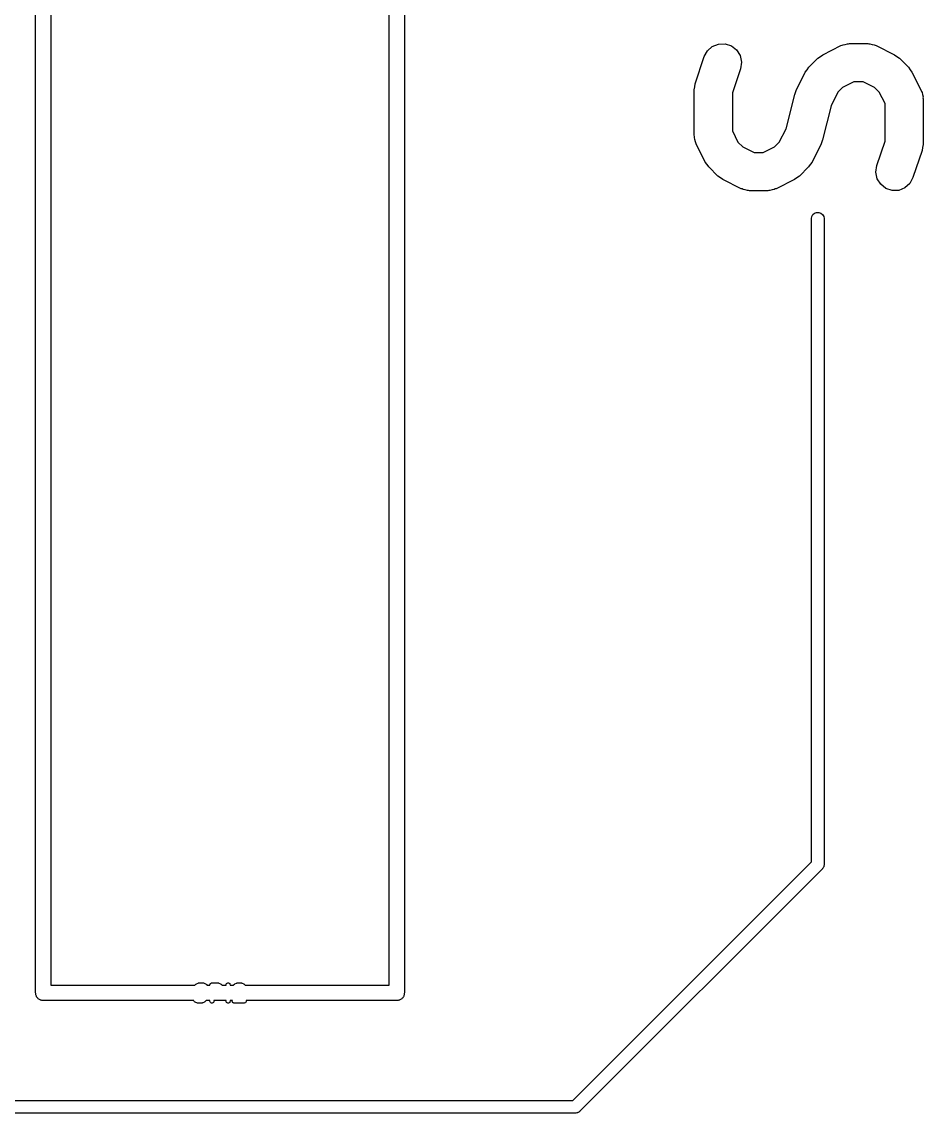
# Model space of a CAD drawing. Extents: x 93.8 to 153.2, y -121.7 to -73.6.
# Drawn here: x 146.14 to 153.23, y -117.53 to -108.94 of the extents above; entities that cross this region are included whole.
import ezdxf

# ---------------------------------------------------------------- set-up
doc = ezdxf.new("R2010")
doc.units = 0
doc.header["$MEASUREMENT"] = 0
doc.layers.add('BLACK', color=7, linetype='CONTINUOUS')

msp = doc.modelspace()

# ---------------------------------------------------------------- linework, layer by layer
at = {"layer": 'Black'}
for p, q in [((146.251, -116.579), (146.251, -103.759)), ((149.151, -103.759), (149.151, -116.579)), ((146.371, -103.819), (146.371, -116.519)), ((149.031, -116.519), (149.031, -103.819)), ((151.533, -109.17), (151.571, -109.136)), ((151.571, -109.136), (151.62, -109.117)), ((151.62, -109.117), (151.672, -109.115)), ((151.672, -109.115), (151.721, -109.132)), ((151.721, -109.132), (151.762, -109.164)), ((151.762, -109.164), (151.79, -109.208)), ((152.44, -109.201), (152.583, -109.129)), ((152.583, -109.129), (152.591, -109.127)), ((152.591, -109.127), (152.599, -109.123)), ((152.599, -109.123), (152.616, -109.12)), ((152.616, -109.12), (152.633, -109.115)), ((152.633, -109.115), (152.641, -109.115)), ((152.641, -109.115), (152.65, -109.114)), ((152.65, -109.114), (152.793, -109.114)), ((152.793, -109.114), (152.801, -109.115)), ((152.801, -109.115), (152.81, -109.115)), ((152.81, -109.115), (152.827, -109.12)), ((152.827, -109.12), (152.844, -109.123)), ((152.844, -109.123), (152.852, -109.127)), ((152.852, -109.127), (152.86, -109.129)), ((152.86, -109.129), (153.003, -109.201)), ((151.436, -109.43), (151.508, -109.216)), ((151.508, -109.216), (151.533, -109.17)), ((151.79, -109.208), (151.8, -109.259)), ((152.33, -109.3), (152.401, -109.229)), ((152.401, -109.229), (152.421, -109.215)), ((152.421, -109.215), (152.44, -109.201)), ((153.003, -109.201), (153.022, -109.215)), ((153.022, -109.215), (153.042, -109.229)), ((153.042, -109.229), (153.113, -109.3)), ((151.792, -109.311), (151.729, -109.502)), ((151.8, -109.259), (151.792, -109.311)), ((152.23, -109.482), (152.302, -109.339)), ((152.302, -109.339), (152.316, -109.32)), ((152.316, -109.32), (152.33, -109.3)), ((153.113, -109.3), (153.127, -109.32)), ((153.127, -109.32), (153.141, -109.339)), ((153.141, -109.339), (153.213, -109.482)), ((152.685, -109.414), (152.596, -109.458)), ((152.757, -109.414), (152.685, -109.414)), ((152.847, -109.458), (152.757, -109.414)), ((151.429, -109.478), (151.433, -109.454)), ((151.429, -109.835), (151.429, -109.478)), ((151.433, -109.454), (151.436, -109.43)), ((151.729, -109.502), (151.729, -109.8)), ((152.219, -109.513), (152.225, -109.498)), ((152.225, -109.498), (152.23, -109.482)), ((152.559, -109.495), (152.506, -109.602)), ((152.596, -109.458), (152.559, -109.495)), ((152.884, -109.495), (152.847, -109.458)), ((152.929, -109.585), (152.884, -109.495)), ((153.213, -109.482), (153.215, -109.49)), ((153.215, -109.49), (153.22, -109.498)), ((153.22, -109.498), (153.223, -109.515)), ((152.151, -109.783), (152.219, -109.513)), ((152.929, -109.882), (152.929, -109.585)), ((153.223, -109.515), (153.228, -109.532)), ((153.228, -109.532), (153.227, -109.541)), ((153.227, -109.541), (153.229, -109.549)), ((153.229, -109.549), (153.229, -109.906)), ((152.506, -109.602), (152.438, -109.871)), ((151.43, -109.844), (151.429, -109.835)), ((151.43, -109.852), (151.43, -109.844)), ((151.435, -109.869), (151.43, -109.852)), ((151.729, -109.8), (151.773, -109.889)), ((152.098, -109.889), (152.151, -109.783)), ((151.438, -109.886), (151.435, -109.869)), ((151.442, -109.894), (151.438, -109.886)), ((151.444, -109.902), (151.442, -109.894)), ((151.516, -110.045), (151.444, -109.902)), ((151.773, -109.889), (151.81, -109.926)), ((151.81, -109.926), (151.9, -109.971)), ((151.972, -109.971), (152.061, -109.926)), ((152.061, -109.926), (152.098, -109.889)), ((152.427, -109.902), (152.356, -110.045)), ((152.432, -109.886), (152.427, -109.902)), ((152.438, -109.871), (152.432, -109.886)), ((152.865, -110.073), (152.929, -109.882)), ((153.224, -109.93), (153.221, -109.954)), ((153.229, -109.906), (153.224, -109.93)), ((151.9, -109.971), (151.972, -109.971)), ((153.221, -109.954), (153.149, -110.168)), ((151.53, -110.064), (151.516, -110.045)), ((151.544, -110.084), (151.53, -110.064)), ((151.615, -110.155), (151.544, -110.084)), ((152.327, -110.084), (152.256, -110.155)), ((152.341, -110.064), (152.327, -110.084)), ((152.356, -110.045), (152.341, -110.064)), ((152.857, -110.125), (152.865, -110.073)), ((151.635, -110.169), (151.615, -110.155)), ((151.654, -110.183), (151.635, -110.169)), ((151.797, -110.255), (151.654, -110.183)), ((152.217, -110.183), (152.074, -110.255)), ((152.236, -110.169), (152.217, -110.183)), ((152.256, -110.155), (152.236, -110.169)), ((152.868, -110.176), (152.857, -110.125)), ((152.895, -110.22), (152.868, -110.176)), ((153.149, -110.168), (153.125, -110.214)), ((151.805, -110.257), (151.797, -110.255)), ((151.813, -110.262), (151.805, -110.257)), ((151.83, -110.265), (151.813, -110.262)), ((151.847, -110.27), (151.83, -110.265)), ((151.856, -110.269), (151.847, -110.27)), ((151.864, -110.271), (151.856, -110.269)), ((152.007, -110.271), (151.864, -110.271)), ((152.016, -110.269), (152.007, -110.271)), ((152.024, -110.27), (152.016, -110.269)), ((152.041, -110.265), (152.024, -110.27)), ((152.058, -110.262), (152.041, -110.265)), ((152.066, -110.257), (152.058, -110.262)), ((152.074, -110.255), (152.066, -110.257)), ((152.936, -110.253), (152.895, -110.22)), ((152.985, -110.269), (152.936, -110.253)), ((153.037, -110.268), (152.985, -110.269)), ((153.086, -110.249), (153.037, -110.268)), ((153.125, -110.214), (153.086, -110.249)), ((152.362, -110.458), (152.375, -110.447)), ((152.375, -110.447), (152.391, -110.441)), ((152.391, -110.441), (152.409, -110.441)), ((152.409, -110.441), (152.425, -110.447)), ((152.425, -110.447), (152.438, -110.458)), ((152.35, -110.49), (152.353, -110.473)), ((152.35, -115.549), (152.35, -110.49)), ((152.353, -110.473), (152.362, -110.458)), ((152.438, -110.458), (152.447, -110.473)), ((152.447, -110.473), (152.45, -110.49)), ((152.45, -110.49), (152.45, -115.57)), ((150.474, -117.425), (152.35, -115.549)), ((152.435, -115.605), (150.53, -117.51)), ((152.437, -115.604), (152.435, -115.605)), ((152.438, -115.602), (152.437, -115.604)), ((152.442, -115.596), (152.438, -115.602)), ((152.445, -115.591), (152.442, -115.596)), ((152.446, -115.589), (152.445, -115.591)), ((152.447, -115.587), (152.446, -115.589)), ((152.448, -115.581), (152.447, -115.587)), ((152.45, -115.574), (152.448, -115.581)), ((152.45, -115.57), (152.45, -115.572)), ((152.45, -115.572), (152.45, -115.574)), ((146.371, -116.519), (147.504, -116.519)), ((147.504, -116.519), (147.505, -116.517)), ((147.505, -116.517), (147.511, -116.511)), ((147.511, -116.511), (147.513, -116.51)), ((147.513, -116.51), (147.515, -116.508)), ((147.515, -116.508), (147.528, -116.502)), ((147.528, -116.502), (147.528, -116.502)), ((147.528, -116.502), (147.529, -116.502)), ((147.529, -116.502), (147.531, -116.501)), ((147.531, -116.501), (147.533, -116.501)), ((147.533, -116.501), (147.534, -116.501)), ((147.534, -116.501), (147.535, -116.501)), ((147.535, -116.501), (147.565, -116.501)), ((147.565, -116.501), (147.567, -116.501)), ((147.567, -116.501), (147.57, -116.501)), ((147.57, -116.501), (147.588, -116.507)), ((147.588, -116.507), (147.593, -116.51)), ((147.593, -116.51), (147.597, -116.514)), ((147.597, -116.514), (147.598, -116.519)), ((147.598, -116.519), (147.622, -116.519)), ((147.622, -116.512), (147.623, -116.511)), ((147.622, -116.514), (147.622, -116.512)), ((147.622, -116.515), (147.622, -116.514)), ((147.622, -116.516), (147.622, -116.515)), ((147.622, -116.519), (147.622, -116.516)), ((147.623, -116.51), (147.624, -116.509)), ((147.623, -116.511), (147.623, -116.51)), ((147.624, -116.509), (147.625, -116.507)), ((147.625, -116.506), (147.626, -116.505)), ((147.625, -116.507), (147.625, -116.506)), ((147.626, -116.505), (147.627, -116.504)), ((147.627, -116.504), (147.629, -116.504)), ((147.629, -116.504), (147.63, -116.503)), ((147.63, -116.503), (147.631, -116.502)), ((147.631, -116.502), (147.632, -116.502)), ((147.632, -116.502), (147.633, -116.501)), ((147.633, -116.501), (147.635, -116.501)), ((147.635, -116.501), (147.636, -116.501)), ((147.636, -116.501), (147.637, -116.501)), ((147.637, -116.501), (147.686, -116.501)), ((147.686, -116.501), (147.687, -116.501)), ((147.687, -116.501), (147.688, -116.501)), ((147.688, -116.501), (147.689, -116.501)), ((147.689, -116.501), (147.691, -116.502)), ((147.691, -116.502), (147.692, -116.502)), ((147.692, -116.502), (147.693, -116.502)), ((147.693, -116.502), (147.705, -116.508)), ((147.705, -116.508), (147.707, -116.51)), ((147.707, -116.51), (147.709, -116.511)), ((147.709, -116.511), (147.715, -116.517)), ((147.715, -116.517), (147.716, -116.519)), ((147.716, -116.519), (147.749, -116.519)), ((147.749, -116.516), (147.75, -116.511)), ((147.749, -116.519), (147.749, -116.516)), ((147.75, -116.511), (147.752, -116.506)), ((147.752, -116.506), (147.757, -116.503)), ((147.757, -116.503), (147.762, -116.501)), ((147.762, -116.501), (147.767, -116.501)), ((147.767, -116.501), (147.772, -116.503)), ((147.772, -116.503), (147.777, -116.506)), ((147.777, -116.506), (147.779, -116.511)), ((147.779, -116.511), (147.78, -116.516)), ((147.78, -116.516), (147.78, -116.519)), ((147.78, -116.519), (147.807, -116.519)), ((147.807, -116.519), (147.808, -116.517)), ((147.808, -116.517), (147.814, -116.511)), ((147.814, -116.511), (147.816, -116.51)), ((147.816, -116.51), (147.818, -116.508)), ((147.818, -116.508), (147.83, -116.502)), ((147.83, -116.502), (147.831, -116.502)), ((147.831, -116.502), (147.832, -116.502)), ((147.832, -116.502), (147.833, -116.501)), ((147.833, -116.501), (147.835, -116.501)), ((147.835, -116.501), (147.836, -116.501)), ((147.836, -116.501), (147.837, -116.501)), ((147.837, -116.501), (147.867, -116.501)), ((147.867, -116.501), (147.868, -116.501)), ((147.868, -116.501), (147.869, -116.501)), ((147.869, -116.501), (147.871, -116.501)), ((147.871, -116.501), (147.873, -116.502)), ((147.873, -116.502), (147.874, -116.502)), ((147.874, -116.502), (147.874, -116.502)), ((147.874, -116.502), (147.887, -116.508)), ((147.887, -116.508), (147.889, -116.51)), ((147.889, -116.51), (147.891, -116.511)), ((147.891, -116.511), (147.897, -116.517)), ((147.897, -116.517), (147.898, -116.519)), ((147.898, -116.519), (149.031, -116.519)), ((146.252, -116.584), (146.251, -116.579)), ((146.252, -116.589), (146.252, -116.584)), ((146.254, -116.594), (146.252, -116.589)), ((146.255, -116.6), (146.254, -116.594)), ((146.257, -116.604), (146.255, -116.6)), ((146.259, -116.609), (146.257, -116.604)), ((146.262, -116.613), (146.259, -116.609)), ((146.265, -116.618), (146.262, -116.613)), ((146.269, -116.621), (146.265, -116.618)), ((146.272, -116.625), (146.269, -116.621)), ((146.277, -116.628), (146.272, -116.625)), ((146.281, -116.631), (146.277, -116.628)), ((146.286, -116.633), (146.281, -116.631)), ((146.29, -116.635), (146.286, -116.633)), ((146.296, -116.636), (146.29, -116.635)), ((146.301, -116.638), (146.296, -116.636)), ((149.106, -116.636), (149.101, -116.638)), ((149.112, -116.635), (149.106, -116.636)), ((149.116, -116.633), (149.112, -116.635)), ((149.121, -116.631), (149.116, -116.633)), ((149.125, -116.628), (149.121, -116.631)), ((149.13, -116.625), (149.125, -116.628)), ((149.133, -116.621), (149.13, -116.625)), ((149.137, -116.618), (149.133, -116.621)), ((149.14, -116.613), (149.137, -116.618)), ((149.143, -116.609), (149.14, -116.613)), ((149.145, -116.604), (149.143, -116.609)), ((149.147, -116.6), (149.145, -116.604)), ((149.148, -116.594), (149.147, -116.6)), ((149.15, -116.589), (149.148, -116.594)), ((149.151, -116.579), (149.15, -116.584)), ((149.15, -116.584), (149.15, -116.589)), ((146.306, -116.638), (146.301, -116.638)), ((146.311, -116.639), (146.306, -116.638)), ((147.495, -116.639), (146.311, -116.639)), ((147.495, -116.641), (147.495, -116.639)), ((147.497, -116.646), (147.495, -116.641)), ((147.501, -116.65), (147.497, -116.646)), ((147.505, -116.652), (147.501, -116.65)), ((147.524, -116.659), (147.505, -116.652)), ((147.526, -116.659), (147.524, -116.659)), ((147.529, -116.659), (147.526, -116.659)), ((147.559, -116.659), (147.529, -116.659)), ((147.56, -116.659), (147.559, -116.659)), ((147.561, -116.659), (147.56, -116.659)), ((147.562, -116.659), (147.561, -116.659)), ((147.564, -116.658), (147.562, -116.659)), ((147.565, -116.658), (147.564, -116.658)), ((147.566, -116.658), (147.565, -116.658)), ((147.578, -116.652), (147.566, -116.658)), ((147.58, -116.65), (147.578, -116.652)), ((147.582, -116.649), (147.58, -116.65)), ((147.588, -116.643), (147.582, -116.649)), ((147.59, -116.641), (147.588, -116.643)), ((147.591, -116.639), (147.59, -116.641)), ((147.622, -116.639), (147.591, -116.639)), ((147.622, -116.643), (147.622, -116.639)), ((147.623, -116.649), (147.622, -116.643)), ((147.625, -116.654), (147.623, -116.649)), ((147.63, -116.657), (147.625, -116.654)), ((147.635, -116.659), (147.63, -116.657)), ((147.64, -116.659), (147.635, -116.659)), ((147.645, -116.657), (147.64, -116.659)), ((147.65, -116.654), (147.645, -116.657)), ((147.652, -116.649), (147.65, -116.654)), ((147.653, -116.643), (147.652, -116.649)), ((147.749, -116.639), (147.653, -116.639)), ((147.653, -116.639), (147.653, -116.643)), ((147.749, -116.643), (147.749, -116.639)), ((147.75, -116.649), (147.749, -116.643)), ((147.752, -116.654), (147.75, -116.649)), ((147.757, -116.657), (147.752, -116.654)), ((147.762, -116.659), (147.757, -116.657)), ((147.767, -116.659), (147.762, -116.659)), ((147.772, -116.657), (147.767, -116.659)), ((147.777, -116.654), (147.772, -116.657)), ((147.779, -116.649), (147.777, -116.654)), ((147.78, -116.643), (147.779, -116.649)), ((147.798, -116.639), (147.78, -116.639)), ((147.78, -116.639), (147.78, -116.643)), ((147.797, -116.641), (147.798, -116.639)), ((147.797, -116.642), (147.797, -116.641)), ((147.797, -116.641), (147.797, -116.641)), ((147.797, -116.644), (147.797, -116.642)), ((147.797, -116.646), (147.797, -116.644)), ((147.797, -116.647), (147.797, -116.646)), ((147.798, -116.648), (147.797, -116.647)), ((147.798, -116.649), (147.798, -116.648)), ((147.799, -116.651), (147.798, -116.649)), ((147.8, -116.652), (147.799, -116.651)), ((147.8, -116.653), (147.8, -116.652)), ((147.801, -116.654), (147.8, -116.653)), ((147.803, -116.656), (147.801, -116.654)), ((147.804, -116.656), (147.803, -116.656)), ((147.803, -116.656), (147.803, -116.656)), ((147.806, -116.657), (147.804, -116.656)), ((147.807, -116.658), (147.806, -116.657)), ((147.808, -116.658), (147.807, -116.658)), ((147.809, -116.659), (147.808, -116.658)), ((147.811, -116.659), (147.809, -116.659)), ((147.813, -116.659), (147.811, -116.659)), ((147.891, -116.659), (147.813, -116.659)), ((147.897, -116.658), (147.891, -116.659)), ((147.902, -116.656), (147.897, -116.658)), ((147.905, -116.651), (147.902, -116.656)), ((147.907, -116.646), (147.905, -116.651)), ((149.091, -116.639), (147.907, -116.639)), ((147.907, -116.639), (147.907, -116.641)), ((147.907, -116.641), (147.907, -116.646)), ((149.096, -116.638), (149.091, -116.639)), ((149.101, -116.638), (149.096, -116.638)), ((137.845, -117.425), (150.474, -117.425)), ((150.495, -117.525), (137.795, -117.525)), ((150.497, -117.525), (150.495, -117.525)), ((150.499, -117.525), (150.497, -117.525)), ((150.506, -117.523), (150.499, -117.525)), ((150.512, -117.522), (150.506, -117.523)), ((150.514, -117.521), (150.512, -117.522)), ((150.516, -117.52), (150.514, -117.521)), ((150.521, -117.517), (150.516, -117.52)), ((150.527, -117.513), (150.521, -117.517)), ((150.529, -117.512), (150.527, -117.513)), ((150.53, -117.51), (150.529, -117.512))]:
    msp.add_line(p, q, dxfattribs=at)

doc.saveas('drawing.dxf')
